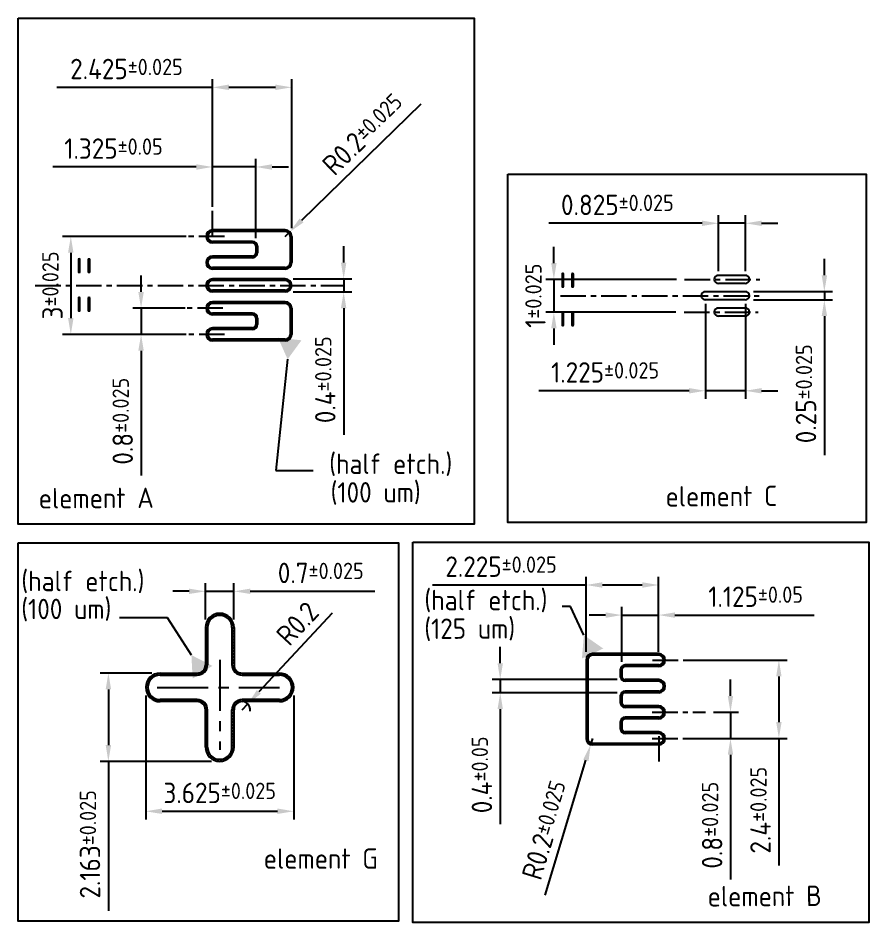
# Model space of a CAD drawing. Extents: x 398 to 764, y 536 to 780.
# Drawn here: x 659.8 to 764, y 660.2 to 771.6 of the extents above; entities that cross this region are included whole.
import ezdxf
from ezdxf import colors
from ezdxf.entities.mleader import LeaderData, LeaderLine
from ezdxf.math import Vec2, Vec3

# ---------------------------------------------------------------- set-up
doc = ezdxf.new("R2010")
doc.units = 0
doc.linetypes.add('AXES', pattern=[2, 1.25, -0.25, 0.25, -0.25])
doc.layers.add('AXIS', color=4, linetype='AXES', lineweight=25)
doc.layers.add('DIMENSIONS', color=3, linetype='Continuous', lineweight=25)
for name, color, linetype in [('bottom etching', 64, 'Continuous'), ('bottom leadframe', 7, 'Continuous'), ('leadframe', 7, 'Continuous'), ('top leadframe', 5, 'Continuous')]:
    doc.layers.add(name, color=color, linetype=linetype)
doc.styles.get("Standard").update_dxf_attribs({"font": 'ISOCP.SHX', "bigfont": 'bigfont.shx'})
doc.dimstyles.new('ST standard', dxfattribs={"dimtxt": 2.5, "dimasz": 3.5, "dimexe": 1, "dimexo": 1, "dimgap": 1, "dimtad": 1, "dimdec": 3, "dimdsep": 46, "dimtxsty": 'STANDARD', "dimcen": 0, "dimclrd": 3, "dimclre": 3, "dimclrt": 1, "dimadec": 0, "dimazin": 2, "dimtol": 1, "dimtp": 0.1, "dimtm": 0.1, "dimtfac": 0.8, "dimtdec": 3, "dimtmove": 0, "dimatfit": 3, "dimfxl": 1, "dimtolj": 2, "dimlwd": -1, "dimlwe": -1, "dimarcsym": 1})
doc.dimstyles.new('ST standard$0', dxfattribs={"dimtxt": 2.5, "dimasz": 2, "dimexe": 1, "dimexo": 1, "dimgap": 1, "dimtad": 1, "dimdec": 3, "dimdsep": 46, "dimtxsty": 'STANDARD', "dimcen": 0, "dimclrd": 3, "dimclre": 3, "dimclrt": 1, "dimadec": 0, "dimazin": 2, "dimtol": 1, "dimtp": 0.1, "dimtm": 0.1, "dimtfac": 0.8, "dimtdec": 3, "dimtmove": 0, "dimatfit": 3, "dimfxl": 1, "dimtolj": 2, "dimlwd": -1, "dimlwe": -1, "dimarcsym": 1})

# ---------------------------------------------------------------- blocks, each defined once
blk = doc.blocks.new('lead bottom vertical new A')
at = {"layer": 'bottom etching', "ltscale": 50}
h = blk.add_hatch(dxfattribs=at)
h.set_pattern_fill('ANSI31', color=256, scale=0.025)
h.set_pattern_definition([(45, (1193.233325, 13.21076), (-0.056126601, 0.056126601), [])])
h.paths.add_polyline_path([(0, -1.2, 0.414214), (0.2, -1.4), (2.225, -1.4, 1), (2.225, -1), (1.2, -1, -0.414214), (1.1, -0.9), (1.1, -0.7, -0.414214), (1.2, -0.6), (2.225, -0.6, 1), (2.225, -0.2), (1.2, -0.2, -0.414214), (1.1, -0.1), (1.1, 0.1, -0.414214), (1.2, 0.2), (2.225, 0.2, 1), (2.225, 0.6), (1.2, 0.6, -0.414214), (1.1, 0.7), (1.1, 0.9, -0.414214), (1.2, 1), (2.225, 1, 1), (2.225, 1.4), (0.2, 1.4, 0.414214), (0, 1.2)])
h.paths.add_polyline_path([(0.05, 1.2, -0.414214), (0.2, 1.35), (2.225, 1.35, -1), (2.225, 1.05), (1.2, 1.05, 0.414214), (1.05, 0.9), (1.05, 0.7, 0.414214), (1.2, 0.55), (2.225, 0.55, -1), (2.225, 0.25), (1.2, 0.25, 0.414214), (1.05, 0.1), (1.05, -0.1, 0.414214), (1.2, -0.25), (2.225, -0.25, -1), (2.225, -0.55), (1.2, -0.55, 0.414214), (1.05, -0.7), (1.05, -0.9, 0.414214), (1.2, -1.05), (2.225, -1.05, -1), (2.225, -1.35), (0.2, -1.35, -0.414214), (0.05, -1.2)], flags=16)
at = {"layer": 'bottom leadframe'}
for p, q in [((2.225, 1.4), (0.2, 1.4)), ((0, 1.2), (0, -1.2)), ((1.1, 0.9), (1.1, 0.7)), ((2.225, 1), (1.2, 1)), ((2.225, 0.6), (1.2, 0.6)), ((1.1, 0.1), (1.1, -0.1)), ((2.225, 0.2), (1.2, 0.2)), ((2.225, -0.2), (1.2, -0.2)), ((1.1, -0.7), (1.1, -0.9)), ((2.225, -0.6), (1.2, -0.6)), ((2.225, -1), (1.2, -1)), ((2.225, -1.4), (0.2, -1.4))]:
    blk.add_line(p, q, dxfattribs=at)
for centre, radius, start, end in [((0.2, 1.2), 0.2, 90, 180), ((2.225, 1.2), 0.2, 270, 90), ((1.2, 0.9), 0.1, 90, 180), ((1.2, 0.7), 0.1, 180, 270), ((2.225, 0.4), 0.2, 270, 90), ((1.2, 0.1), 0.1, 90, 180), ((1.2, -0.1), 0.1, 180, 270), ((2.225, -0.4), 0.2, 270, 90), ((1.2, -0.7), 0.1, 90, 180), ((1.2, -0.9), 0.1, 180, 270), ((2.225, -1.2), 0.2, 270, 90), ((0.2, -1.2), 0.2, 180, 270)]:
    blk.add_arc(centre, radius, start, end, dxfattribs=at)
at = {"layer": 'top leadframe'}
for p, q in [((0.05, 1.2), (0.05, -1.2)), ((2.225, 1.35), (0.2, 1.35)), ((1.05, 0.9), (1.05, 0.7)), ((2.225, 1.05), (1.2, 1.05)), ((2.225, 0.55), (1.2, 0.55)), ((1.05, 0.1), (1.05, -0.1)), ((2.225, 0.25), (1.2, 0.25)), ((2.225, -0.25), (1.2, -0.25)), ((2.225, -0.55), (1.2, -0.55)), ((1.05, -0.7), (1.05, -0.9)), ((2.225, -1.05), (1.2, -1.05)), ((2.225, -1.35), (0.2, -1.35))]:
    blk.add_line(p, q, dxfattribs=at)
for centre, start, end in [((0.2, 1.2), 90, 180), ((2.225, 1.2), 270, 90), ((1.2, 0.9), 90, 180), ((1.2, 0.7), 180, 270), ((2.225, 0.4), 270, 90), ((1.2, 0.1), 90, 180), ((1.2, -0.1), 180, 270), ((2.225, -0.4), 270, 90), ((1.2, -0.7), 90, 180), ((1.2, -0.9), 180, 270), ((2.225, -1.2), 270, 90), ((0.2, -1.2), 180, 270)]:
    blk.add_arc(centre, 0.15, start, end, dxfattribs=at)
blk = doc.blocks.new('*D30')
at = {"layer": 'AXIS', "color": 3, "linetype": 'ByBlock', "ltscale": 50, "transparency": 16777216}
for p, q in [((729.34, 693.95), (729.34, 703.14)), ((738.24, 693.95), (738.24, 703.14)), ((729.34, 702.14), (710.52, 702.14)), ((736.24, 702.14), (731.34, 702.14))]:
    blk.add_line(p, q, dxfattribs=at)
at = {"layer": 'AXIS', "color": 3, "ltscale": 50, "transparency": 16777216}
for points in [[(731.34, 702.48), (731.34, 701.81), (729.34, 702.14)], [(736.24, 702.48), (736.24, 701.81), (738.24, 702.14)]]:
    blk.add_solid(points, dxfattribs=at)
at = {"layer": 'Defpoints', "color": 0, "ltscale": 50, "transparency": 16777216}
for p in [(729.34, 702.14), (729.34, 692.95), (738.24, 692.95)]:
    blk.add_point(p, dxfattribs=at)
at = {"layer": 'AXIS', "color": 1, "ltscale": 50, "transparency": 16777216, "insert": (718.93, 704.39), "char_height": 2.5, "attachment_point": 5}
blk.add_mtext('\\A2;2.225{\\H2;±0.025}', dxfattribs=at)
blk = doc.blocks.new('*D31')
at = {"layer": 'AXIS', "color": 3, "linetype": 'ByBlock', "ltscale": 50, "transparency": 16777216}
for p, q in [((733.74, 692.75), (733.74, 699.46)), ((738.24, 693.95), (738.24, 699.46)), ((731.74, 698.46), (729.74, 698.46)), ((733.74, 698.46), (738.24, 698.46)), ((740.24, 698.46), (757.3, 698.46))]:
    blk.add_line(p, q, dxfattribs=at)
at = {"layer": 'AXIS', "color": 3, "ltscale": 50, "transparency": 16777216}
for points in [[(731.74, 698.79), (731.74, 698.12), (733.74, 698.46)], [(740.24, 698.79), (740.24, 698.12), (738.24, 698.46)]]:
    blk.add_solid(points, dxfattribs=at)
at = {"layer": 'Defpoints', "color": 0, "ltscale": 50, "transparency": 16777216}
for p in [(733.74, 698.46), (738.24, 692.95), (733.74, 691.75)]:
    blk.add_point(p, dxfattribs=at)
at = {"layer": 'AXIS', "color": 1, "ltscale": 50, "transparency": 16777216, "insert": (750.12, 700.71), "char_height": 2.5, "attachment_point": 5}
blk.add_mtext('\\A2;1.125{\\H2;±0.05}', dxfattribs=at)
blk = doc.blocks.new('*D32')
at = {"layer": 'AXIS', "color": 3, "linetype": 'ByBlock', "ltscale": 50, "transparency": 16777216}
for p, q in [((741.75, 692.95), (753.97, 692.95)), ((752.97, 690.95), (752.97, 685.35)), ((741.67, 683.35), (753.97, 683.35)), ((752.97, 683.35), (752.97, 667.78))]:
    blk.add_line(p, q, dxfattribs=at)
at = {"layer": 'AXIS', "color": 3, "ltscale": 50, "transparency": 16777216}
for points in [[(752.64, 690.95), (753.3, 690.95), (752.97, 692.95)], [(752.64, 685.35), (753.3, 685.35), (752.97, 683.35)]]:
    blk.add_solid(points, dxfattribs=at)
at = {"layer": 'Defpoints', "color": 0, "ltscale": 50, "transparency": 16777216}
for p in [(740.75, 692.95), (740.67, 683.35), (752.97, 683.35)]:
    blk.add_point(p, dxfattribs=at)
at = {"layer": 'AXIS', "color": 1, "ltscale": 50, "transparency": 16777216, "insert": (750.72, 674.56), "char_height": 2.5, "attachment_point": 5, "rotation": 90}
blk.add_mtext('\\A2;2.4{\\H2;±0.025}', dxfattribs=at)
blk = doc.blocks.new('*D33')
at = {"layer": 'AXIS', "color": 3, "linetype": 'ByBlock', "ltscale": 50, "transparency": 16777216}
for p, q in [((747.04, 688.55), (747.04, 690.55)), ((744.96, 686.55), (748.04, 686.55)), ((747.04, 686.55), (747.04, 683.35)), ((741.67, 683.35), (748.04, 683.35)), ((747.04, 681.35), (747.04, 666.09))]:
    blk.add_line(p, q, dxfattribs=at)
at = {"layer": 'AXIS', "color": 3, "ltscale": 50, "transparency": 16777216}
for points in [[(746.71, 688.55), (747.37, 688.55), (747.04, 686.55)], [(746.71, 681.35), (747.37, 681.35), (747.04, 683.35)]]:
    blk.add_solid(points, dxfattribs=at)
at = {"layer": 'Defpoints', "color": 0, "ltscale": 50, "transparency": 16777216}
for p in [(743.96, 686.55), (740.67, 683.35), (747.04, 683.35)]:
    blk.add_point(p, dxfattribs=at)
at = {"layer": 'AXIS', "color": 1, "ltscale": 50, "transparency": 16777216, "insert": (744.79, 672.72), "char_height": 2.5, "attachment_point": 5, "rotation": 90}
blk.add_mtext('\\A2;0.8{\\H2;±0.025}', dxfattribs=at)
blk = doc.blocks.new('*D34')
at = {"layer": 'AXIS', "color": 3, "linetype": 'ByBlock', "ltscale": 50, "transparency": 16777216}
for p, q in [((718.83, 692.55), (718.83, 694.55)), ((733.14, 690.55), (717.83, 690.55)), ((718.83, 690.55), (718.83, 688.95)), ((733.14, 688.95), (717.83, 688.95)), ((718.83, 686.95), (718.83, 672.84))]:
    blk.add_line(p, q, dxfattribs=at)
at = {"layer": 'AXIS', "color": 3, "ltscale": 50, "transparency": 16777216}
for points in [[(718.5, 692.55), (719.16, 692.55), (718.83, 690.55)], [(718.5, 686.95), (719.16, 686.95), (718.83, 688.95)]]:
    blk.add_solid(points, dxfattribs=at)
at = {"layer": 'Defpoints', "color": 0, "ltscale": 50, "transparency": 16777216}
for p in [(734.14, 690.55), (718.83, 688.95), (734.14, 688.95)]:
    blk.add_point(p, dxfattribs=at)
at = {"layer": 'AXIS', "color": 1, "ltscale": 50, "transparency": 16777216, "insert": (716.58, 678.89), "char_height": 2.5, "attachment_point": 5, "rotation": 90}
blk.add_mtext('\\A2;0.4{\\H2;±0.05}', dxfattribs=at)
blk = doc.blocks.new('*D35')
at = {"layer": 'AXIS', "color": 3, "linetype": 'ByBlock', "ltscale": 50, "transparency": 16777216}
for p, q in [((730.14, 683.35), (729.91, 682.58)), ((724.33, 664.15), (729.33, 680.67))]:
    blk.add_line(p, q, dxfattribs=at)
at = {"layer": 'AXIS', "color": 3, "ltscale": 50, "transparency": 16777216}
blk.add_solid([(729.01, 680.77), (729.65, 680.57), (729.91, 682.58)], dxfattribs=at)
at = {"layer": 'Defpoints', "color": 0, "ltscale": 50, "transparency": 16777216}
for p in [(730.14, 683.35), (729.91, 682.58)]:
    blk.add_point(p, dxfattribs=at)
at = {"layer": 'AXIS', "color": 1, "ltscale": 50, "transparency": 16777216, "insert": (724.39, 672.11), "char_height": 2.5, "attachment_point": 5, "rotation": 73.1411}
blk.add_mtext('\\A2;R0.2{\\H2;±0.025}', dxfattribs=at)
blk = doc.blocks.new('_DatumFilled')
at = {"color": 0, "linetype": 'ByBlock'}
blk.add_solid([(0, 0.577), (-1, 0), (0, -0.577)], dxfattribs=at)
blk = doc.blocks.new('lead bottom vertical new B')
at = {"layer": 'bottom etching', "ltscale": 50}
h = blk.add_hatch(dxfattribs=at)
h.set_pattern_fill('ANSI31', color=256, scale=0.025)
h.set_pattern_definition([(45, (1196.40984, 12.275255), (-0.056126601, 0.056126601), [])])
h.paths.add_polyline_path([(0.452, -0.136, 1), (0.452, -0.536), (1.677, -0.536, -0.414214), (1.777, -0.636), (1.777, -0.836, -0.414214), (1.677, -0.936), (0.452, -0.936, 1), (0.452, -1.336), (2.677, -1.336, 0.414214), (2.877, -1.136), (2.877, -0.336, 0.414214), (2.677, -0.136)])
h.paths.add_polyline_path([(2.677, -0.186, -0.414214), (2.827, -0.336), (2.827, -1.136, -0.414214), (2.677, -1.286), (0.452, -1.286, -1), (0.452, -0.986), (1.677, -0.986, 0.414214), (1.827, -0.836), (1.827, -0.636, 0.414214), (1.677, -0.486), (0.452, -0.486, -1), (0.452, -0.186)], flags=16)
at = {"layer": 'bottom leadframe'}
for p, q in [((2.677, -0.136), (0.452, -0.136)), ((1.677, -0.536), (0.452, -0.536)), ((2.877, -0.336), (2.877, -1.136)), ((1.777, -0.636), (1.777, -0.836)), ((1.677, -0.936), (0.452, -0.936)), ((2.677, -1.336), (0.452, -1.336))]:
    blk.add_line(p, q, dxfattribs=at)
for centre, radius, start, end in [((0.452, -0.336), 0.2, 90, 270), ((2.677, -0.336), 0.2, 0, 90), ((1.677, -0.636), 0.1, 0, 90), ((1.677, -0.836), 0.1, 270, 0), ((0.452, -1.136), 0.2, 90, 270), ((2.677, -1.136), 0.2, 270, 0)]:
    blk.add_arc(centre, radius, start, end, dxfattribs=at)
at = {"layer": 'top leadframe'}
for p, q in [((2.677, -0.186), (0.452, -0.186)), ((1.677, -0.486), (0.452, -0.486)), ((2.827, -0.336), (2.827, -1.136)), ((1.827, -0.636), (1.827, -0.836)), ((1.677, -0.986), (0.452, -0.986)), ((2.677, -1.286), (0.452, -1.286)), ((2.677, -1.286), (0.452, -1.286))]:
    blk.add_line(p, q, dxfattribs=at)
for centre, start, end in [((0.452, -0.336), 90, 270), ((2.677, -0.336), 0, 90), ((1.677, -0.636), 0, 90), ((1.677, -0.836), 270, 0), ((0.452, -1.136), 90, 270), ((2.677, -1.136), 270, 0)]:
    blk.add_arc(centre, 0.15, start, end, dxfattribs=at)
blk = doc.blocks.new('lead bottom vertical new C')
at = {"layer": 'bottom etching', "ltscale": 50}
h = blk.add_hatch(dxfattribs=at)
h.set_pattern_fill('ANSI31', color=256, scale=0.025)
h.set_pattern_definition([(45, (1193.533325, 14.11076), (-0.056126601, 0.056126601), [])])
h.paths.add_polyline_path([(-2.425, -0.2), (-0.2, -0.2, 1), (-0.2, 0.2), (-2.425, 0.2, 1)])
h.paths.add_polyline_path([(-2.425, 0.15), (-0.2, 0.15, -1), (-0.2, -0.15), (-2.425, -0.15, -1)], flags=16)
at = {"layer": 'bottom leadframe'}
for p, q in [((-0.2, 0.2), (-2.425, 0.2)), ((-0.2, -0.2), (-2.425, -0.2))]:
    blk.add_line(p, q, dxfattribs=at)
for centre, start, end in [((-2.425, 0), 90, 270), ((-0.2, 0), 270, 90)]:
    blk.add_arc(centre, 0.2, start, end, dxfattribs=at)
at = {"layer": 'top leadframe'}
for p, q in [((-0.2, 0.15), (-2.425, 0.15)), ((-0.2, -0.15), (-2.425, -0.15))]:
    blk.add_line(p, q, dxfattribs=at)
for centre, start, end in [((-2.425, 0), 90, 270), ((-0.2, 0), 270, 90)]:
    blk.add_arc(centre, 0.15, start, end, dxfattribs=at)
blk = doc.blocks.new('*D36')
at = {"layer": 'AXIS', "color": 3, "linetype": 'ByBlock', "ltscale": 50, "transparency": 16777216}
for p, q in [((709.1, 761.05), (694.48, 746.79)), ((692.48, 744.83), (693.05, 745.39))]:
    blk.add_line(p, q, dxfattribs=at)
at = {"layer": 'AXIS', "color": 3, "ltscale": 50, "transparency": 16777216}
blk.add_solid([(694.25, 747.03), (694.72, 746.55), (693.05, 745.39)], dxfattribs=at)
at = {"layer": 'Defpoints', "color": 0, "ltscale": 50, "transparency": 16777216}
for p in [(693.05, 745.39), (692.48, 744.83)]:
    blk.add_point(p, dxfattribs=at)
at = {"layer": 'AXIS', "color": 1, "ltscale": 50, "transparency": 16777216, "insert": (702.07, 757.33), "char_height": 2.5, "attachment_point": 5, "rotation": 44.2922}
blk.add_mtext('\\A2;R0.2{\\H2;±0.025}', dxfattribs=at)
blk = doc.blocks.new('*D37')
at = {"layer": 'AXIS', "color": 3, "linetype": 'ByBlock', "ltscale": 50, "transparency": 16777216}
for p, q in [((680.37, 744.83), (665.22, 744.83)), ((666.22, 742.83), (666.22, 734.83)), ((680.37, 732.83), (665.22, 732.83))]:
    blk.add_line(p, q, dxfattribs=at)
at = {"layer": 'AXIS', "color": 3, "ltscale": 50, "transparency": 16777216}
for points in [[(665.88, 742.83), (666.55, 742.83), (666.22, 744.83)], [(665.88, 734.83), (666.55, 734.83), (666.22, 732.83)]]:
    blk.add_solid(points, dxfattribs=at)
at = {"layer": 'Defpoints', "color": 0, "ltscale": 50, "transparency": 16777216}
for p in [(681.37, 744.83), (666.22, 732.83), (681.37, 732.83)]:
    blk.add_point(p, dxfattribs=at)
at = {"layer": 'AXIS', "color": 1, "ltscale": 50, "transparency": 16777216, "insert": (663.97, 738.83), "char_height": 2.5, "attachment_point": 5, "rotation": 90}
blk.add_mtext('\\A2;3{\\H2;±0.025}', dxfattribs=at)
blk = doc.blocks.new('*D38')
at = {"layer": 'AXIS', "color": 3, "linetype": 'ByBlock', "ltscale": 50, "transparency": 16777216}
for p, q in [((683.58, 748.44), (683.58, 754.34)), ((688.88, 744.63), (688.88, 754.34)), ((681.58, 753.34), (664.02, 753.34)), ((688.88, 753.34), (683.58, 753.34)), ((690.88, 753.34), (692.88, 753.34))]:
    blk.add_line(p, q, dxfattribs=at)
at = {"layer": 'AXIS', "color": 3, "ltscale": 50, "transparency": 16777216}
for points in [[(681.58, 753.67), (681.58, 753), (683.58, 753.34)], [(690.88, 753.67), (690.88, 753), (688.88, 753.34)]]:
    blk.add_solid(points, dxfattribs=at)
at = {"layer": 'Defpoints', "color": 0, "ltscale": 50, "transparency": 16777216}
for p in [(688.88, 753.34), (683.58, 747.44), (688.88, 743.63)]:
    blk.add_point(p, dxfattribs=at)
at = {"layer": 'AXIS', "color": 1, "ltscale": 50, "transparency": 16777216, "insert": (671.45, 755.59), "char_height": 2.5, "attachment_point": 5}
blk.add_mtext('\\A2;1.325{\\H2;±0.05}', dxfattribs=at)
blk = doc.blocks.new('*D39')
at = {"layer": 'AXIS', "color": 3, "linetype": 'ByBlock', "ltscale": 50, "transparency": 16777216}
for p, q in [((683.58, 748.44), (683.58, 764.09)), ((693.28, 745.83), (693.28, 764.09)), ((683.58, 763.09), (664.51, 763.09)), ((691.28, 763.09), (685.58, 763.09))]:
    blk.add_line(p, q, dxfattribs=at)
at = {"layer": 'AXIS', "color": 3, "ltscale": 50, "transparency": 16777216}
for points in [[(685.58, 763.43), (685.58, 762.76), (683.58, 763.09)], [(691.28, 763.43), (691.28, 762.76), (693.28, 763.09)]]:
    blk.add_solid(points, dxfattribs=at)
at = {"layer": 'Defpoints', "color": 0, "ltscale": 50, "transparency": 16777216}
for p in [(693.28, 763.09), (683.58, 747.44), (693.28, 744.83)]:
    blk.add_point(p, dxfattribs=at)
at = {"layer": 'AXIS', "color": 1, "ltscale": 50, "transparency": 16777216, "insert": (673.04, 765.34), "char_height": 2.5, "attachment_point": 5}
blk.add_mtext('\\A2;2.425{\\H2;±0.025}', dxfattribs=at)
blk = doc.blocks.new('*D40')
at = {"layer": 'AXIS', "color": 3, "linetype": 'ByBlock', "ltscale": 50, "transparency": 16777216}
for p, q in [((699.65, 741.63), (699.65, 743.63)), ((693.48, 739.63), (700.65, 739.63)), ((699.65, 739.63), (699.65, 738.03)), ((693.48, 738.03), (700.65, 738.03)), ((699.65, 736.03), (699.65, 720.52))]:
    blk.add_line(p, q, dxfattribs=at)
at = {"layer": 'AXIS', "color": 3, "ltscale": 50, "transparency": 16777216}
for points in [[(699.31, 741.63), (699.98, 741.63), (699.65, 739.63)], [(699.31, 736.03), (699.98, 736.03), (699.65, 738.03)]]:
    blk.add_solid(points, dxfattribs=at)
at = {"layer": 'Defpoints', "color": 0, "ltscale": 50, "transparency": 16777216}
for p in [(692.48, 739.63), (692.48, 738.03), (699.65, 738.03)]:
    blk.add_point(p, dxfattribs=at)
at = {"layer": 'AXIS', "color": 1, "ltscale": 50, "transparency": 16777216, "insert": (697.4, 727.28), "char_height": 2.5, "attachment_point": 5, "rotation": 90}
blk.add_mtext('\\A2;0.4{\\H2;±0.025}', dxfattribs=at)
blk = doc.blocks.new('*D41')
at = {"layer": 'AXIS', "color": 3, "linetype": 'ByBlock', "ltscale": 50, "transparency": 16777216}
for p, q in [((674.83, 738.03), (674.83, 740.03)), ((680.25, 736.03), (673.83, 736.03)), ((674.83, 736.03), (674.83, 732.83)), ((680.25, 732.83), (673.83, 732.83)), ((674.83, 730.83), (674.83, 715.57))]:
    blk.add_line(p, q, dxfattribs=at)
at = {"layer": 'AXIS', "color": 3, "ltscale": 50, "transparency": 16777216}
for points in [[(674.49, 738.03), (675.16, 738.03), (674.83, 736.03)], [(674.49, 730.83), (675.16, 730.83), (674.83, 732.83)]]:
    blk.add_solid(points, dxfattribs=at)
at = {"layer": 'Defpoints', "color": 0, "ltscale": 50, "transparency": 16777216}
for p in [(674.83, 736.03), (681.25, 736.03), (681.25, 732.83)]:
    blk.add_point(p, dxfattribs=at)
at = {"layer": 'AXIS', "color": 1, "ltscale": 50, "transparency": 16777216, "insert": (672.58, 722.2), "char_height": 2.5, "attachment_point": 5, "rotation": 90}
blk.add_mtext('\\A2;0.8{\\H2;±0.025}', dxfattribs=at)
blk = doc.blocks.new('bottom fiducial')
at = {"layer": 'leadframe', "ltscale": 50}
for p, q in [((1.32, 0.625), (0.495, 0.625)), ((1.32, 0.375), (0.495, 0.375)), ((1.32, 0.125), (0.095, 0.125)), ((1.32, -0.125), (0.095, -0.125)), ((1.32, -0.375), (0.495, -0.375)), ((1.32, -0.625), (0.495, -0.625))]:
    blk.add_line(p, q, dxfattribs=at)
for centre, start, end in [((0.495, 0.5), 90, 270), ((1.32, 0.5), 270, 90), ((0.095, 0), 90, 270), ((1.32, 0), 270, 90), ((0.495, -0.5), 90, 270), ((1.32, -0.5), 270, 90)]:
    blk.add_arc(centre, 0.125, start, end, dxfattribs=at)
blk = doc.blocks.new('*D42')
at = {"layer": 'AXIS', "color": 3, "linetype": 'ByBlock', "ltscale": 50, "transparency": 16777216}
for p, q in [((725.4, 741.57), (725.4, 743.57)), ((740.42, 739.57), (724.4, 739.57)), ((725.4, 739.57), (725.4, 735.57)), ((740.36, 735.57), (724.4, 735.57)), ((725.4, 733.57), (725.4, 731.57))]:
    blk.add_line(p, q, dxfattribs=at)
at = {"layer": 'AXIS', "color": 3, "ltscale": 50, "transparency": 16777216}
for points in [[(725.07, 741.57), (725.74, 741.57), (725.4, 739.57)], [(725.07, 733.57), (725.74, 733.57), (725.4, 735.57)]]:
    blk.add_solid(points, dxfattribs=at)
at = {"layer": 'Defpoints', "color": 0, "ltscale": 50, "transparency": 16777216}
for p in [(741.42, 739.57), (725.4, 735.57), (741.36, 735.57)]:
    blk.add_point(p, dxfattribs=at)
at = {"layer": 'AXIS', "color": 1, "ltscale": 50, "transparency": 16777216, "insert": (723.15, 737.57), "char_height": 2.5, "attachment_point": 5, "rotation": 90}
blk.add_mtext('\\A2;1{\\H2;±0.025}', dxfattribs=at)
blk = doc.blocks.new('*D128')
at = {"layer": 'AXIS', "color": 3, "linetype": 'ByBlock', "ltscale": 50, "transparency": 16777216}
for p, q in [((758.54, 740.07), (758.54, 742.07)), ((749.86, 738.07), (759.54, 738.07)), ((758.54, 738.07), (758.54, 737.07)), ((749.86, 737.07), (759.54, 737.07)), ((758.54, 735.07), (758.54, 718.06))]:
    blk.add_line(p, q, dxfattribs=at)
at = {"layer": 'AXIS', "color": 3, "ltscale": 50, "transparency": 16777216}
for points in [[(758.21, 740.07), (758.88, 740.07), (758.54, 738.07)], [(758.21, 735.07), (758.88, 735.07), (758.54, 737.07)]]:
    blk.add_solid(points, dxfattribs=at)
at = {"layer": 'Defpoints', "color": 0, "ltscale": 50, "transparency": 16777216}
for p in [(748.86, 738.07), (748.86, 737.07), (758.54, 737.07)]:
    blk.add_point(p, dxfattribs=at)
at = {"layer": 'AXIS', "color": 1, "ltscale": 50, "transparency": 16777216, "insert": (756.29, 725.56), "char_height": 2.5, "attachment_point": 5, "rotation": 90}
blk.add_mtext('\\A2;0.25{\\H2;±0.025}', dxfattribs=at)
blk = doc.blocks.new('*D44')
at = {"layer": 'AXIS', "color": 3, "linetype": 'ByBlock', "ltscale": 50, "transparency": 16777216}
for p, q in [((743.56, 746.44), (724.8, 746.44)), ((745.56, 740.57), (745.56, 747.44)), ((748.86, 746.44), (745.56, 746.44)), ((748.86, 740.57), (748.86, 747.44)), ((750.86, 746.44), (752.86, 746.44))]:
    blk.add_line(p, q, dxfattribs=at)
at = {"layer": 'AXIS', "color": 3, "ltscale": 50, "transparency": 16777216}
for points in [[(743.56, 746.77), (743.56, 746.11), (745.56, 746.44)], [(750.86, 746.77), (750.86, 746.11), (748.86, 746.44)]]:
    blk.add_solid(points, dxfattribs=at)
at = {"layer": 'Defpoints', "color": 0, "ltscale": 50, "transparency": 16777216}
for p in [(745.56, 746.44), (745.56, 739.57), (748.86, 739.57)]:
    blk.add_point(p, dxfattribs=at)
at = {"layer": 'AXIS', "color": 1, "ltscale": 50, "transparency": 16777216, "insert": (733.18, 748.69), "char_height": 2.5, "attachment_point": 5}
blk.add_mtext('\\A2;0.825{\\H2;±0.025}', dxfattribs=at)
blk = doc.blocks.new('*D129')
at = {"layer": 'AXIS', "color": 3, "linetype": 'ByBlock', "ltscale": 50, "transparency": 16777216}
for p, q in [((743.96, 736.57), (743.96, 724.93)), ((748.86, 736.57), (748.86, 724.93)), ((741.96, 725.93), (723.55, 725.93)), ((748.86, 725.93), (743.96, 725.93)), ((750.86, 725.93), (752.86, 725.93))]:
    blk.add_line(p, q, dxfattribs=at)
at = {"layer": 'AXIS', "color": 3, "ltscale": 50, "transparency": 16777216}
for points in [[(741.96, 726.26), (741.96, 725.6), (743.96, 725.93)], [(750.86, 726.26), (750.86, 725.6), (748.86, 725.93)]]:
    blk.add_solid(points, dxfattribs=at)
at = {"layer": 'Defpoints', "color": 0, "ltscale": 50, "transparency": 16777216}
for p in [(743.96, 737.57), (748.86, 737.57), (743.96, 725.93)]:
    blk.add_point(p, dxfattribs=at)
at = {"layer": 'AXIS', "color": 1, "ltscale": 50, "transparency": 16777216, "insert": (731.68, 728.18), "char_height": 2.5, "attachment_point": 5}
blk.add_mtext('\\A2;1.225{\\H2;±0.025}', dxfattribs=at)
blk = doc.blocks.new('bottom external slot corner')
at = {"layer": 'bottom etching', "ltscale": 50}
h = blk.add_hatch(dxfattribs=at)
h.set_pattern_fill('ANSI31', color=256, scale=0.016)
h.paths.add_polyline_path([(0.35, 0.55, 0.414214), (0.55, 0.35), (1.463, 0.35, -1), (1.463, -0.35), (0.55, -0.35, 0.414214), (0.35, -0.55), (0.35, -1.463, -1), (-0.35, -1.463), (-0.35, -0.55, 0.414214), (-0.55, -0.35), (-1.463, -0.35, -1), (-1.463, 0.35), (-0.55, 0.35, 0.414214), (-0.35, 0.55), (-0.35, 1.463, -1), (0.35, 1.463)])
h.paths.add_polyline_path([(0.3, 1.463, 1), (-0.3, 1.463), (-0.3, 0.55, -0.414214), (-0.55, 0.3), (-1.463, 0.3, 1), (-1.463, -0.3), (-0.55, -0.3, -0.414214), (-0.3, -0.55), (-0.3, -1.463, 1), (0.3, -1.463), (0.3, -0.55, -0.414214), (0.55, -0.3), (1.463, -0.3, 1), (1.463, 0.3), (0.55, 0.3, -0.414214), (0.3, 0.55)], flags=16)
at = {"layer": 'bottom leadframe', "ltscale": 50}
for p, q in [((-0.35, 1.463), (-0.35, 0.55)), ((-0.35, -1.463), (-0.35, -0.55))]:
    blk.add_line(p, q, dxfattribs=at)
at = {"layer": 'bottom leadframe'}
for p, q in [((0.35, 1.463), (0.35, 0.55)), ((-1.463, 0.35), (-0.55, 0.35)), ((0.55, 0.35), (1.463, 0.35)), ((-0.55, -0.35), (-1.463, -0.35)), ((1.463, -0.35), (0.55, -0.35)), ((0.35, -1.463), (0.35, -0.55))]:
    blk.add_line(p, q, dxfattribs=at)
for centre, radius, start, end in [((0, 1.463), 0.35, 0, 180), ((-0.55, 0.55), 0.2, 270, 0), ((0.55, 0.55), 0.2, 180, 270), ((-1.463, 0), 0.35, 90, 270), ((1.463, 0), 0.35, 270, 90), ((-0.55, -0.55), 0.2, 360, 90), ((0.55, -0.55), 0.2, 90, 180), ((0, -1.463), 0.35, 180, 0)]:
    blk.add_arc(centre, radius, start, end, dxfattribs=at)
at = {"layer": 'top leadframe'}
for p, q in [((-0.3, 1.463), (-0.3, 0.55)), ((0.3, 1.463), (0.3, 0.55)), ((-0.55, -0.3), (-1.463, -0.3)), ((1.463, -0.3), (0.55, -0.3)), ((-0.3, -1.463), (-0.3, -0.55)), ((0.3, -1.463), (0.3, -0.55))]:
    blk.add_line(p, q, dxfattribs=at)
at = {"layer": 'top leadframe', "ltscale": 50}
for p, q in [((-1.463, 0.3), (-0.55, 0.3)), ((0.55, 0.3), (1.463, 0.3))]:
    blk.add_line(p, q, dxfattribs=at)
at = {"layer": 'top leadframe'}
for centre, radius, start, end in [((0, 1.463), 0.3, 0, 180), ((-0.55, 0.55), 0.25, 270, 0), ((0.55, 0.55), 0.25, 180, 270), ((-1.463, 0), 0.3, 90, 270), ((1.463, 0), 0.3, 270, 90), ((-0.55, -0.55), 0.25, 360, 90), ((0.55, -0.55), 0.25, 90, 180), ((0, -1.463), 0.3, 180, 0)]:
    blk.add_arc(centre, radius, start, end, dxfattribs=at)
blk = doc.blocks.new('*D126')
at = {"layer": 'Defpoints', "color": 0, "ltscale": 50, "transparency": 16777216}
for p in [(686.21, 701.37), (682.71, 696.92), (686.21, 696.92)]:
    blk.add_point(p, dxfattribs=at)
at = {"layer": 'DIMENSIONS', "color": 3, "linetype": 'ByBlock', "ltscale": 50, "transparency": 16777216}
for p, q in [((682.71, 697.92), (682.71, 702.37)), ((686.21, 697.92), (686.21, 702.37))]:
    blk.add_line(p, q, dxfattribs=at)
at = {"layer": 'DIMENSIONS', "color": 3, "ltscale": 50, "transparency": 16777216}
for p, q in [((680.71, 701.37), (678.71, 701.37)), ((682.71, 701.37), (686.21, 701.37)), ((688.21, 701.37), (703.47, 701.37))]:
    blk.add_line(p, q, dxfattribs=at)
for points in [[(680.71, 701.7), (680.71, 701.04), (682.71, 701.37)], [(688.21, 701.7), (688.21, 701.04), (686.21, 701.37)]]:
    blk.add_solid(points, dxfattribs=at)
at = {"layer": 'DIMENSIONS', "color": 1, "ltscale": 50, "transparency": 16777216, "insert": (696.84, 703.62), "char_height": 2.5, "attachment_point": 5}
blk.add_mtext('\\A2;0.7{\\H2;±0.025}', dxfattribs=at)
blk = doc.blocks.new('*D58')
at = {"layer": 'Defpoints', "color": 0, "ltscale": 50, "transparency": 16777216}
for p in [(677.15, 691.36), (670.82, 680.54), (684.46, 680.54)]:
    blk.add_point(p, dxfattribs=at)
at = {"layer": 'DIMENSIONS', "color": 3, "linetype": 'ByBlock', "ltscale": 50, "transparency": 16777216}
for p, q in [((676.15, 691.36), (669.82, 691.36)), ((683.46, 680.54), (669.82, 680.54))]:
    blk.add_line(p, q, dxfattribs=at)
at = {"layer": 'DIMENSIONS', "color": 3, "ltscale": 50, "transparency": 16777216}
for p, q in [((670.82, 689.36), (670.82, 682.54)), ((670.82, 680.54), (670.82, 662.22))]:
    blk.add_line(p, q, dxfattribs=at)
for points in [[(670.49, 689.36), (671.16, 689.36), (670.82, 691.36)], [(670.49, 682.54), (671.16, 682.54), (670.82, 680.54)]]:
    blk.add_solid(points, dxfattribs=at)
at = {"layer": 'DIMENSIONS', "color": 1, "ltscale": 50, "transparency": 16777216, "insert": (668.57, 670.38), "char_height": 2.5, "attachment_point": 5, "rotation": 90}
blk.add_mtext('\\A2;2.163{\\H2;±0.025}', dxfattribs=at)
blk = doc.blocks.new('*D59')
at = {"layer": 'Defpoints', "color": 0, "ltscale": 50, "transparency": 16777216}
for p in [(675.4, 689.61), (693.53, 689.61), (693.53, 674.43)]:
    blk.add_point(p, dxfattribs=at)
at = {"layer": 'DIMENSIONS', "color": 3, "linetype": 'ByBlock', "ltscale": 50, "transparency": 16777216}
for p, q in [((675.4, 688.61), (675.4, 673.43)), ((693.53, 688.61), (693.53, 673.43))]:
    blk.add_line(p, q, dxfattribs=at)
at = {"layer": 'DIMENSIONS', "color": 3, "ltscale": 50, "transparency": 16777216}
blk.add_line((677.4, 674.43), (691.53, 674.43), dxfattribs=at)
for points in [[(677.4, 674.77), (677.4, 674.1), (675.4, 674.43)], [(691.53, 674.77), (691.53, 674.1), (693.53, 674.43)]]:
    blk.add_solid(points, dxfattribs=at)
at = {"layer": 'DIMENSIONS', "color": 1, "ltscale": 50, "transparency": 16777216, "insert": (684.46, 676.68), "char_height": 2.5, "attachment_point": 5}
blk.add_mtext('\\A2;3.625{\\H2;±0.025}', dxfattribs=at)
blk = doc.blocks.new('*D127')
at = {"layer": 'Defpoints', "color": 0, "ltscale": 50, "transparency": 16777216}
for p in [(687.9, 687.59), (687.21, 686.86)]:
    blk.add_point(p, dxfattribs=at)
at = {"layer": 'DIMENSIONS', "color": 3, "ltscale": 50, "transparency": 16777216}
for p, q in [((698.25, 698.68), (689.26, 689.05)), ((687.21, 686.86), (687.9, 687.59))]:
    blk.add_line(p, q, dxfattribs=at)
at = {"layer": 'DIMENSIONS', "color": 3, "linetype": 'ByBlock', "ltscale": 50, "transparency": 16777216}
blk.add_arc((687.21, 686.86), 1, 349.695, 122.7042, dxfattribs=at)
at = {"layer": 'DIMENSIONS', "color": 3, "ltscale": 50, "transparency": 16777216}
blk.add_solid([(689.02, 689.28), (689.5, 688.82), (687.9, 687.59)], dxfattribs=at)
at = {"layer": 'DIMENSIONS', "color": 1, "ltscale": 50, "transparency": 16777216, "insert": (693.99, 697.42), "char_height": 2.5, "attachment_point": 5, "rotation": 46.9908}
blk.add_mtext('\\A2;R0.2', dxfattribs=at)

msp = doc.modelspace()

# ---------------------------------------------------------------- linework, layer by layer
at = {"layer": 'AXIS', "ltscale": 2.5}
for p, q in [((683.5806, 744.833), (683.5806, 750.0546)), ((685.0317, 744.833), (677.7108, 744.833)), ((661.8611, 738.833), (699.6474, 738.833)), ((741.4173, 739.5673), (750.6397, 739.5673)), ((726.1954, 737.5673), (750.6033, 737.5673)), ((684.8493, 736.033), (678.6537, 736.033)), ((741.3626, 735.5673), (750.4392, 735.5673)), ((685.0577, 732.833), (677.4512, 732.833)), ((737.4871, 692.9495), (744.0046, 692.9495)), ((737.4447, 686.5495), (743.9647, 686.5495)), ((737.4447, 683.3495), (743.9033, 683.3495)), ((738.2447, 683.6476), (738.2447, 680.1953))]:
    msp.add_line(p, q, dxfattribs=at)
at = {"layer": 'AXIS', "ltscale": 5}
for p, q in [((684.4636, 692.9738), (684.4636, 681.9598)), ((676.8161, 689.6073), (691.7761, 689.6073))]:
    msp.add_line(p, q, dxfattribs=at)
at = {"layer": 'leadframe'}
for points in [[(659.772, 771.5606), (715.6538, 771.5606), (715.6538, 709.5733), (659.772, 709.5733)], [(719.7675, 752.4739), (763.6584, 752.4739), (763.6584, 709.8072), (719.7675, 709.8072)], [(659.772, 707.3065), (706.3835, 707.3065), (706.3835, 660.9666), (659.772, 660.9666)], [(708.1061, 707.394), (763.9879, 707.394), (763.9879, 660.8274), (708.1061, 660.8274)]]:
    msp.add_lwpolyline(points, close=True, dxfattribs=at)

# ---------------------------------------------------------------- block references
at = {"layer": 'bottom leadframe', "ltscale": 50}
for name, p, xscale, yscale, zscale in [('lead bottom vertical new B', (681.7745, 746.1751), 4, 4, 4), ('bottom fiducial', (743.5765, 737.5673), 4, 4, 4), ('lead bottom vertical new C', (693.2806, 738.833), 4, 4, 4), ('lead bottom vertical new B', (681.7745, 737.3751), 4, 4, 4), ('bottom external slot corner', (684.4636, 689.6073), 5, 5, 5), ('lead bottom vertical new A', (729.3447, 688.1495), 4, 4, 4)]:
    msp.add_blockref(name, p, dxfattribs=dict(at, xscale=xscale, yscale=yscale, zscale=zscale))

# ---------------------------------------------------------------- texts
at = {"layer": 'DIMENSIONS', "ltscale": 50}
for p in [(669.4242, 735.3058), (728.6759, 733.5206)]:
    msp.add_text('= =', height=4, rotation=90, dxfattribs=at).set_placement(p)
at = {"layer": 'DIMENSIONS', "color": 1, "ltscale": 50}
for s, p in [('(half etch.)', (697.87, 715.7424)), ('(half etch.)', (660.1523, 701.3829)), ('(half etch.)', (709.5302, 699.0496)), ('element G', (689.8556, 667.391))]:
    msp.add_text(s, height=2.5, dxfattribs=at).set_placement(p)
for s, p in [('(100 um)', (698.0515, 712.2202)), ('element C', (739.0853, 711.7425)), ('element A', (662.2892, 711.5086)), ('(100 um)', (660.1523, 697.9379)), ('(125 um)', (709.5302, 695.5273)), ('element B', (744.2429, 662.7626))]:
    msp.add_text(s, height=2.5, rotation=0.317868, dxfattribs=at).set_placement(p)

# ---------------------------------------------------------------- dimensions: what is measured, and where the dimension line sits
at = {"layer": 'AXIS', "ltscale": 50}
for base, p1, p2, override, picture, middle, dimtype in [((693.2806, 763.0923), (683.5806, 747.4438), (693.2806, 744.833), {"dimlfac": 0.25, "dimtp": 0.025, "dimtm": 0.025}, '*D39', (673.0449, 763.0923), 128), ((688.8806, 753.3361), (683.5806, 747.4438), (688.8806, 743.633), {"dimlfac": 0.25, "dimtp": 0.05, "dimtm": 0.05}, '*D38', (671.4516, 753.3361), 128), ((745.5552, 746.4396), (748.8552, 739.5673), (745.5552, 739.5673), {"dimlfac": 0.25, "dimtp": 0.025, "dimtm": 0.025}, '*D44', (733.1752, 746.4396), 128), ((743.9552, 725.9305), (748.856, 737.5673), (743.9552, 737.5673), {"dimlfac": 0.25, "dimtp": 0.025, "dimtm": 0.025}, '*D129', (731.6762, 725.9305), 160), ((733.7447, 698.4561), (738.2447, 692.9495), (733.7447, 691.7495), {"dimlfac": 0.25, "dimtp": 0.05, "dimtm": 0.05}, '*D31', (750.1237, 698.4561), 128)]:
    dim = msp.add_linear_dim(base=base, p1=p1, p2=p2, dimstyle='ST standard$0', override=override, dxfattribs=at)
    dim.commit()
    dim.dimension.update_dxf_attribs({"geometry": picture, "text_midpoint": middle, "dimtype": dimtype})
dim = msp.add_radius_dim(center=(692.4806, 744.833), mpoint=(693.0532, 745.3917), dimstyle='ST standard', override={"dimasz": 2, "dimlfac": 0.25, "dimtp": 0.025, "dimtm": 0.025}, dxfattribs=at)
dim.commit()
dim.dimension.update_dxf_attribs({"geometry": '*D36', "text_midpoint": (703.6379, 755.7181), "dimtype": 132})
for base, p1, p2, picture, middle in [((666.2152, 732.833), (681.3713, 744.833), (681.3713, 732.833), '*D37', (666.2152, 738.833)), ((725.4017, 735.5673), (741.4173, 739.5673), (741.3626, 735.5673), '*D42', (725.4017, 737.5673)), ((674.8278, 736.033), (681.2545, 732.833), (681.2545, 736.033), '*D41', (674.8278, 722.2031)), ((747.0401, 683.3495), (743.9647, 686.5495), (740.674, 683.3495), '*D33', (747.0401, 672.7196))]:
    dim = msp.add_linear_dim(base=base, p1=p1, p2=p2, angle=90, dimstyle='ST standard$0', override={"dimlfac": 0.25, "dimtp": 0.025, "dimtm": 0.025}, dxfattribs=at)
    dim.commit()
    dim.dimension.update_dxf_attribs({"geometry": picture, "text_midpoint": middle, "dimtype": 128})
for base, p1, p2, override, picture, middle in [((699.6474, 738.033), (692.4806, 739.633), (692.4806, 738.033), {"dimlfac": 0.25, "dimtp": 0.025, "dimtm": 0.025}, '*D40', (697.3974, 727.2781)), ((758.5423, 737.0673), (748.856, 738.0673), (748.856, 737.0673), {"dimlfac": 0.25, "dimtp": 0.025, "dimtm": 0.025}, '*D128', (756.292, 725.5624)), ((718.8289, 688.9495), (734.1447, 690.5495), (734.1447, 688.9495), {"dimlfac": 0.25, "dimtp": 0.05, "dimtm": 0.05}, '*D34', (716.5789, 678.8946)), ((752.9691, 683.3495), (740.7459, 692.9495), (740.674, 683.3495), {"dimlfac": 0.25, "dimtp": 0.025, "dimtm": 0.025}, '*D32', (750.7188, 674.5639))]:
    dim = msp.add_linear_dim(base=base, p1=p1, p2=p2, angle=90, dimstyle='ST standard$0', override=override, dxfattribs=at)
    dim.commit()
    dim.dimension.update_dxf_attribs({"geometry": picture, "text_midpoint": middle})
dim = msp.add_linear_dim(base=(729.3447, 702.1425), p1=(738.2447, 692.9495), p2=(729.3447, 692.9495), dimstyle='ST standard$0', override={"dimlfac": 0.25, "dimtp": 0.025, "dimtm": 0.025}, dxfattribs=at)
dim.commit()
dim.dimension.update_dxf_attribs({"geometry": '*D30', "text_midpoint": (718.9341, 704.3927)})
dim = msp.add_radius_dim(center=(730.1447, 683.3495), mpoint=(729.9127, 682.5839), dimstyle='ST standard', override={"dimasz": 2, "dimlfac": 0.25, "dimtp": 0.025, "dimtm": 0.025}, dxfattribs=at)
dim.commit()
dim.dimension.update_dxf_attribs({"geometry": '*D35', "text_midpoint": (724.3866, 672.1074)})
at = {"layer": 'DIMENSIONS', "ltscale": 50}
dim = msp.add_linear_dim(base=(686.2136, 701.3705), p1=(682.7136, 696.9198), p2=(686.2136, 696.9198), dimstyle='ST standard$0', override={"dimlfac": 0.2, "dimtp": 0.025, "dimtm": 0.025}, dxfattribs=at)
dim.commit()
dim.dimension.update_dxf_attribs({"geometry": '*D126', "text_midpoint": (696.8435, 701.3705), "dimtype": 160})
dim = msp.add_radius_dim(center=(687.2136, 686.8573), mpoint=(687.8958, 687.5886), dimstyle='ST standard', override={"dimasz": 2, "dimlfac": 0.2, "dimtol": 0, "dimtp": 0.025, "dimtm": 0.025}, dxfattribs=at)
dim.commit()
dim.dimension.update_dxf_attribs({"geometry": '*D127', "text_midpoint": (695.6366, 695.8869), "dimtype": 164})
dim = msp.add_linear_dim(base=(670.8238368739, 680.5448100561), p1=(677.1511374151, 691.3573100561), p2=(684.4636374151, 680.5448100561), angle=90, dimstyle='ST standard$0', override={"dimlfac": 0.2, "dimtp": 0.025, "dimtm": 0.025}, dxfattribs=at)
dim.commit()
dim.dimension.update_dxf_attribs({"geometry": '*D58', "text_midpoint": (668.5735908109, 670.3841465739)})
dim = msp.add_linear_dim(base=(693.5261, 674.4329), p1=(675.4011, 689.6073), p2=(693.5261, 689.6073), dimstyle='ST standard$0', override={"dimlfac": 0.2, "dimtp": 0.025, "dimtm": 0.025}, dxfattribs=at)
dim.commit()
dim.dimension.update_dxf_attribs({"geometry": '*D59', "text_midpoint": (684.4636, 676.6831)})

# ---------------------------------------------------------------- leaders
ml = msp.add_multileader_mtext('Standard', dxfattribs=at)
ml.set_content('')
ml.set_leader_properties(color=3)
ml.set_arrow_properties(name='DATUMFILLED')
ml.build(insert=Vec2(0, 0))
ml.multileader.update_dxf_attribs({"text_left_attachment_type": 5, "text_right_attachment_type": 6, "dogleg_length": 1, "arrow_head_size": 2.5})
ctx = ml.context
ctx.base_point, ctx.char_height, ctx.arrow_head_size, ctx.plane_origin = Vec3(695.9183, 716.1831), 3.5, 2.5, Vec3(709.9692, 712.47)
ctx.left_attachment, ctx.right_attachment = 5, 6
notes = []
notes.append((ctx, [(1, (1, 1, 0), (691.334, 716.1831), (1, 0), 4.5843, [(0, [(693.0462, 732.2673)], 0, [])])]))
ctx.mtext, ml.multileader.dxf.content_type = None, 0
ml = msp.add_multileader_mtext('Standard', dxfattribs=at)
ml.set_content('')
ml.set_leader_properties(color=3)
ml.set_arrow_properties(name='DATUMFILLED')
ml.build(insert=Vec2(0, 0))
ml.multileader.update_dxf_attribs({"text_left_attachment_type": 5, "text_right_attachment_type": 6, "dogleg_length": 1, "arrow_head_size": 2.5})
ctx = ml.context
ctx.base_point, ctx.char_height, ctx.arrow_head_size, ctx.plane_origin = Vec3(726.4351, 699.4903), 3.5, 2.5, Vec3(731.6858, 695.7771)
ctx.left_attachment, ctx.right_attachment = 5, 6
notes.append((ctx, [(0, (1, 1, 0), (727.4351, 699.4903), (-1, 0), 1, [(0, [(730.1447, 693.7495)], 0, [])])]))
ctx.mtext, ml.multileader.dxf.content_type = None, 0
ml = msp.add_multileader_mtext('Standard', dxfattribs=at)
ml.set_content('')
ml.set_leader_properties(color=3)
ml.set_arrow_properties(name='DATUMFILLED')
ml.build(insert=Vec2(0, 0))
ml.multileader.update_dxf_attribs({"text_left_attachment_type": 5, "text_right_attachment_type": 6, "dogleg_length": 1, "arrow_head_size": 2.5})
ctx = ml.context
ctx.base_point, ctx.char_height, ctx.arrow_head_size, ctx.plane_origin = Vec3(672.1783, 698.1036), 3.5, 2.5, Vec3(682.3079, 691.4275)
ctx.left_attachment, ctx.right_attachment = 5, 6
notes.append((ctx, [(0, (1, 1, 0), (678.0572, 698.1036), (-1, 0), 5.8789, [(0, [(682.3538, 691.4596)], 0, [])])]))
ctx.mtext, ml.multileader.dxf.content_type = None, 0
for ctx, leaders in notes:
    for number, flags, end, landing, length, lines in leaders:
        leader = LeaderData()
        leader.index, (leader.has_last_leader_line, leader.has_dogleg_vector, leader.attachment_direction) = number, flags
        leader.last_leader_point, leader.dogleg_vector, leader.dogleg_length = Vec3(end), Vec3(landing), length
        for number, points, colour, breaks in lines:
            line = LeaderLine()
            line.index, line.vertices, line.color, line.breaks = number, Vec3.list(points), colors.encode_raw_color(colour), breaks
            leader.lines.append(line)
        ctx.leaders.append(leader)

doc.saveas('drawing.dxf')
